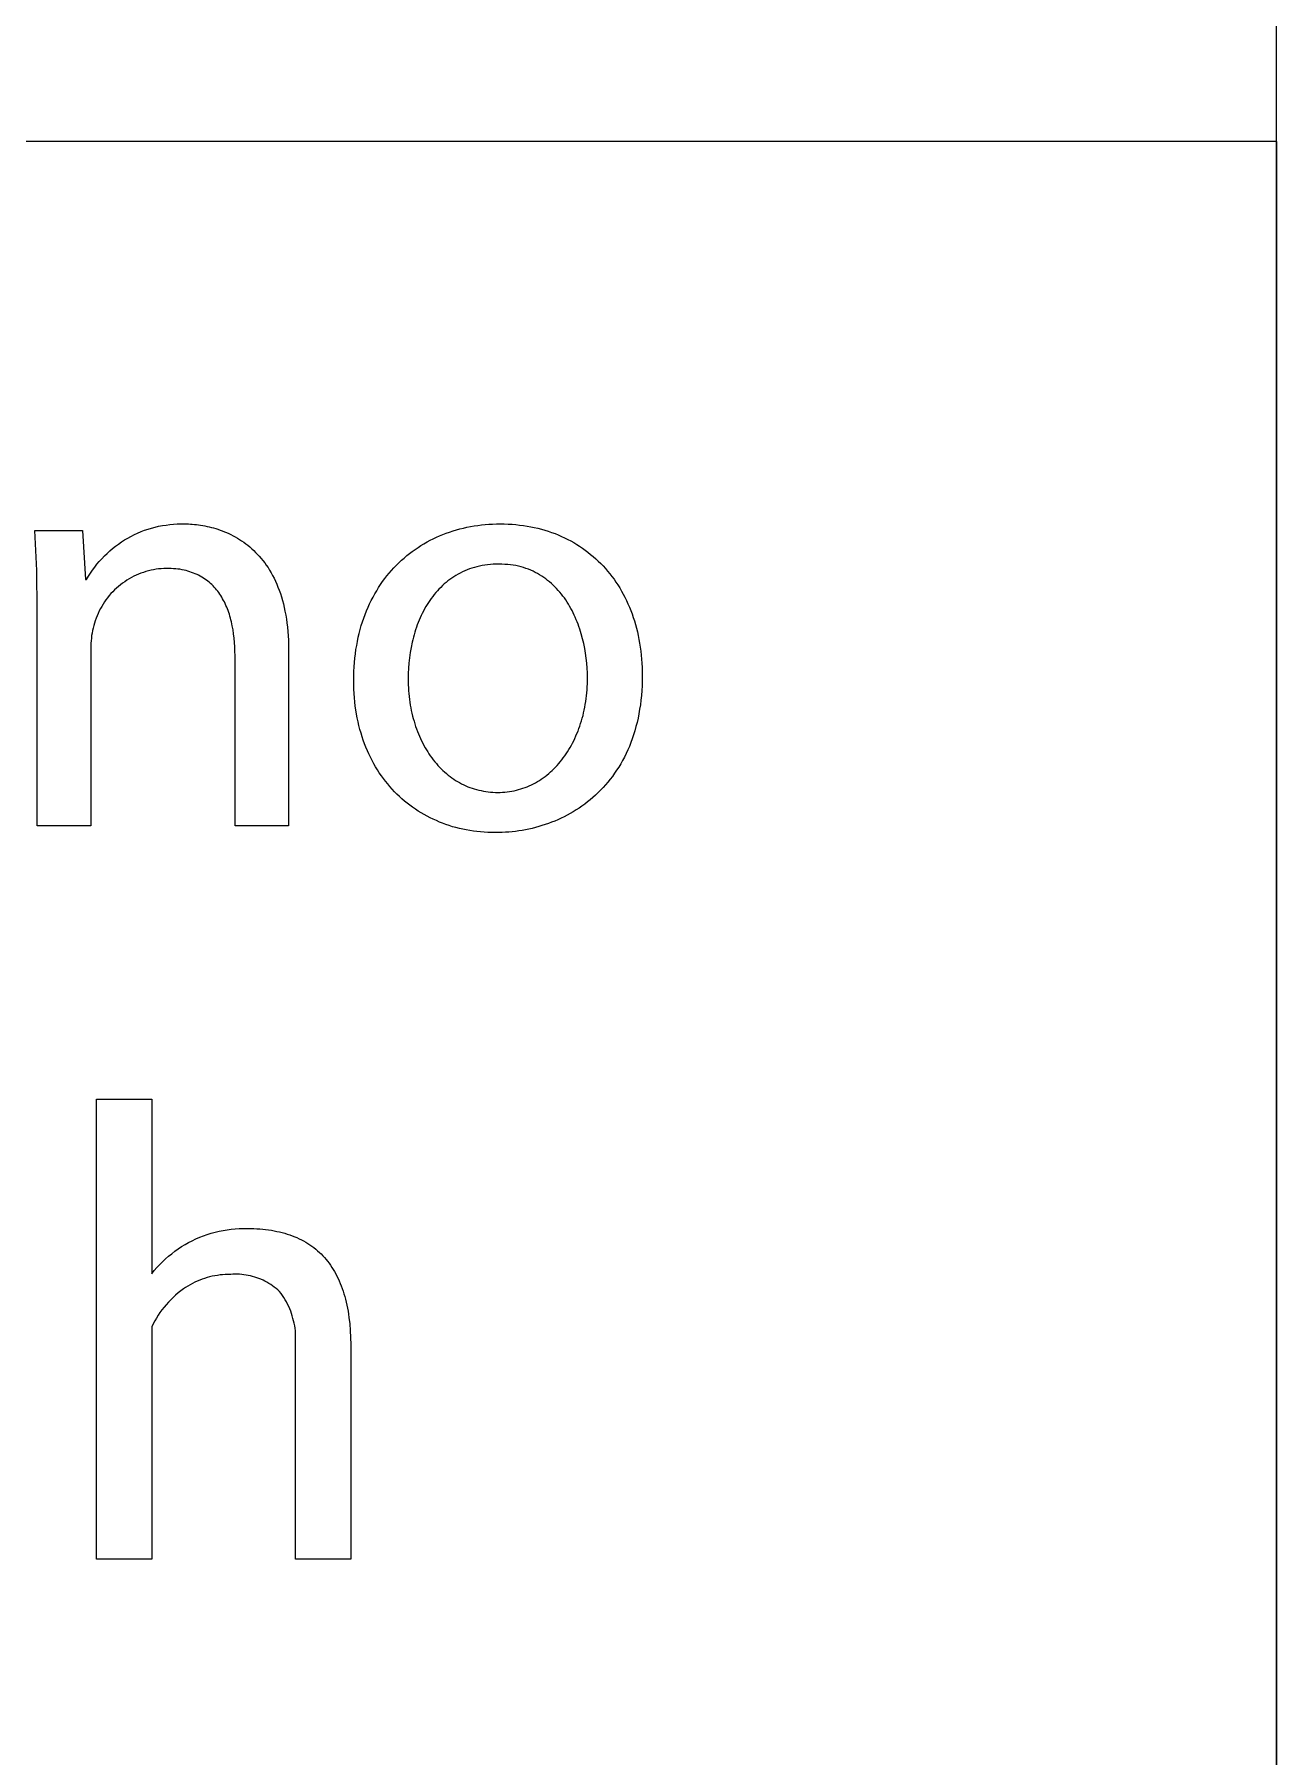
# Model space of a CAD drawing. Header units: millimetres. Extents: x 1422 to 6060, y -58 to 3182.
# Drawn here: x 5960.8 to 6055.3, y 337.6 to 468.6 of the extents above; entities that cross this region are included whole.
import ezdxf

# ---------------------------------------------------------------- set-up
doc = ezdxf.new("R2010")
doc.units = ezdxf.units.MM
doc.header["$MEASUREMENT"] = 0
doc.layers.add('Domyślny', color=7, linetype='Continuous', true_color=0x000000)

msp = doc.modelspace()

# ---------------------------------------------------------------- linework, layer by layer
at = {"layer": 'Domyślny', "color": 18, "lineweight": 15, "true_color": 0x000000}
for p, q in [((6055.35, -57.93), (6055.35, 3182.07)), ((6055.35, 460.5), (4307.18, 460.5)), ((6055.35, 460.5), (6055.35, -57.92)), ((5969.74, 431.08), (5970.01, 431.15)), ((5970.01, 431.15), (5970.28, 431.22)), ((5970.28, 431.22), (5970.56, 431.27)), ((5970.56, 431.27), (5970.84, 431.31)), ((5970.84, 431.31), (5971.12, 431.35)), ((5971.12, 431.35), (5971.4, 431.38)), ((5971.4, 431.38), (5971.68, 431.39)), ((5971.68, 431.39), (5971.96, 431.4)), ((5971.96, 431.4), (5972.24, 431.39)), ((5972.24, 431.39), (5972.39, 431.39)), ((5972.39, 431.39), (5972.54, 431.39)), ((5972.54, 431.39), (5972.69, 431.38)), ((5972.69, 431.38), (5972.84, 431.37)), ((5972.84, 431.37), (5973, 431.36)), ((5973, 431.36), (5973.15, 431.34)), ((5973.15, 431.34), (5973.31, 431.32)), ((5973.31, 431.32), (5973.47, 431.3)), ((5973.47, 431.3), (5973.63, 431.27)), ((5973.63, 431.27), (5973.8, 431.24)), ((5973.8, 431.24), (5973.96, 431.21)), ((5973.96, 431.21), (5974.12, 431.17)), ((5974.12, 431.17), (5974.29, 431.13)), ((5974.29, 431.13), (5974.45, 431.09)), ((5974.45, 431.09), (5974.62, 431.04)), ((5993.47, 431.08), (5993.74, 431.14)), ((5993.74, 431.14), (5994.01, 431.19)), ((5994.01, 431.19), (5994.29, 431.24)), ((5994.29, 431.24), (5994.56, 431.28)), ((5994.56, 431.28), (5994.84, 431.32)), ((5994.84, 431.32), (5995.12, 431.34)), ((5995.12, 431.34), (5995.41, 431.37)), ((5995.41, 431.37), (5995.69, 431.38)), ((5995.69, 431.38), (5995.98, 431.39)), ((5995.98, 431.39), (5996.27, 431.4)), ((5996.27, 431.4), (5996.57, 431.39)), ((5996.57, 431.39), (5996.87, 431.38)), ((5996.87, 431.38), (5997.17, 431.37)), ((5997.17, 431.37), (5997.46, 431.34)), ((5997.46, 431.34), (5997.75, 431.31)), ((5997.75, 431.31), (5998.03, 431.27)), ((5998.03, 431.27), (5998.31, 431.23)), ((5998.31, 431.23), (5998.59, 431.18)), ((5998.59, 431.18), (5998.86, 431.13)), ((5998.86, 431.13), (5999.14, 431.06)), ((5961, 427.86), (5960.86, 430.9)), ((5960.86, 430.9), (5964.49, 430.9)), ((5964.49, 430.9), (5964.7, 427.16)), ((5966.99, 429.7), (5967.22, 429.86)), ((5967.22, 429.86), (5967.45, 430.02)), ((5967.45, 430.02), (5967.68, 430.18)), ((5967.68, 430.18), (5967.93, 430.32)), ((5967.93, 430.32), (5968.17, 430.45)), ((5968.17, 430.45), (5968.43, 430.58)), ((5968.43, 430.58), (5968.68, 430.7)), ((5968.68, 430.7), (5968.94, 430.81)), ((5968.94, 430.81), (5969.2, 430.91)), ((5969.2, 430.91), (5969.47, 431)), ((5969.47, 431), (5969.74, 431.08)), ((5974.62, 431.04), (5974.79, 430.99)), ((5974.79, 430.99), (5974.95, 430.93)), ((5974.95, 430.93), (5975.12, 430.87)), ((5975.12, 430.87), (5975.29, 430.8)), ((5975.29, 430.8), (5975.45, 430.73)), ((5975.45, 430.73), (5975.62, 430.66)), ((5975.62, 430.66), (5975.78, 430.58)), ((5975.78, 430.58), (5975.95, 430.49)), ((5975.95, 430.49), (5976.11, 430.41)), ((5976.11, 430.41), (5976.27, 430.31)), ((5976.27, 430.31), (5976.43, 430.21)), ((5976.43, 430.21), (5976.59, 430.11)), ((5976.59, 430.11), (5976.75, 430)), ((5976.75, 430), (5976.91, 429.89)), ((5976.91, 429.89), (5977.06, 429.77)), ((5990.24, 429.75), (5990.47, 429.89)), ((5990.47, 429.89), (5990.7, 430.02)), ((5990.7, 430.02), (5990.94, 430.15)), ((5990.94, 430.15), (5991.17, 430.27)), ((5991.17, 430.27), (5991.42, 430.38)), ((5991.42, 430.38), (5991.66, 430.49)), ((5991.66, 430.49), (5991.91, 430.59)), ((5991.91, 430.59), (5992.16, 430.69)), ((5992.16, 430.69), (5992.42, 430.78)), ((5992.42, 430.78), (5992.68, 430.86)), ((5992.68, 430.86), (5992.94, 430.94)), ((5992.94, 430.94), (5993.2, 431.01)), ((5993.2, 431.01), (5993.47, 431.08)), ((5999.14, 431.06), (5999.4, 430.99)), ((5999.4, 430.99), (5999.67, 430.92)), ((5999.67, 430.92), (5999.93, 430.84)), ((5999.93, 430.84), (6000.18, 430.75)), ((6000.18, 430.75), (6000.44, 430.66)), ((6000.44, 430.66), (6000.68, 430.56)), ((6000.68, 430.56), (6000.93, 430.45)), ((6000.93, 430.45), (6001.17, 430.34)), ((6001.17, 430.34), (6001.41, 430.22)), ((6001.41, 430.22), (6001.64, 430.1)), ((6001.64, 430.1), (6001.87, 429.97)), ((6001.87, 429.97), (6002.09, 429.84)), ((6002.09, 429.84), (6002.31, 429.7)), ((5965.58, 428.33), (5965.76, 428.54)), ((5965.76, 428.54), (5965.95, 428.75)), ((5965.95, 428.75), (5966.15, 428.96)), ((5966.15, 428.96), (5966.35, 429.15)), ((5966.35, 429.15), (5966.56, 429.34)), ((5966.56, 429.34), (5966.77, 429.52)), ((5966.77, 429.52), (5966.99, 429.7)), ((5977.06, 429.77), (5977.21, 429.64)), ((5977.21, 429.64), (5977.36, 429.51)), ((5977.36, 429.51), (5977.51, 429.37)), ((5977.51, 429.37), (5977.66, 429.23)), ((5977.66, 429.23), (5977.8, 429.08)), ((5977.8, 429.08), (5977.94, 428.93)), ((5977.94, 428.93), (5978.08, 428.77)), ((5978.08, 428.77), (5978.21, 428.6)), ((5978.21, 428.6), (5978.35, 428.43)), ((5988.56, 428.44), (5988.76, 428.63)), ((5988.76, 428.63), (5988.95, 428.8)), ((5988.95, 428.8), (5989.16, 428.98)), ((5989.16, 428.98), (5989.37, 429.14)), ((5989.37, 429.14), (5989.58, 429.3)), ((5989.58, 429.3), (5989.8, 429.46)), ((5989.8, 429.46), (5990.02, 429.61)), ((5990.02, 429.61), (5990.24, 429.75)), ((6002.31, 429.7), (6002.53, 429.55)), ((6002.53, 429.55), (6002.74, 429.4)), ((6002.74, 429.4), (6002.95, 429.25)), ((6002.95, 429.25), (6003.15, 429.08)), ((6003.15, 429.08), (6003.35, 428.92)), ((6003.35, 428.92), (6003.54, 428.75)), ((6003.54, 428.75), (6003.73, 428.57)), ((6003.73, 428.57), (6003.92, 428.39)), ((5961.04, 424.82), (5961, 427.86)), ((5964.7, 427.16), (5964.8, 427.16)), ((5964.8, 427.16), (5964.94, 427.41)), ((5964.94, 427.41), (5965.09, 427.64)), ((5965.09, 427.64), (5965.24, 427.88)), ((5965.24, 427.88), (5965.41, 428.11)), ((5965.41, 428.11), (5965.58, 428.33)), ((5968.03, 427.22), (5967.86, 427.11)), ((5968.21, 427.31), (5968.03, 427.22)), ((5968.38, 427.41), (5968.21, 427.31)), ((5968.56, 427.49), (5968.38, 427.41)), ((5968.75, 427.57), (5968.56, 427.49)), ((5968.93, 427.64), (5968.75, 427.57)), ((5969.12, 427.71), (5968.93, 427.64)), ((5969.31, 427.77), (5969.12, 427.71)), ((5969.5, 427.82), (5969.31, 427.77)), ((5969.7, 427.87), (5969.5, 427.82)), ((5969.89, 427.91), (5969.7, 427.87)), ((5970.09, 427.95), (5969.89, 427.91)), ((5970.28, 427.97), (5970.09, 427.95)), ((5970.48, 427.99), (5970.28, 427.97)), ((5970.68, 428.01), (5970.48, 427.99)), ((5970.88, 428.01), (5970.68, 428.01)), ((5971.06, 428.01), (5970.88, 428.01)), ((5971.24, 428), (5971.06, 428.01)), ((5971.41, 427.99), (5971.24, 428)), ((5971.58, 427.98), (5971.41, 427.99)), ((5971.74, 427.96), (5971.58, 427.98)), ((5971.9, 427.94), (5971.74, 427.96)), ((5972.06, 427.91), (5971.9, 427.94)), ((5972.21, 427.88), (5972.06, 427.91)), ((5972.36, 427.84), (5972.21, 427.88)), ((5972.51, 427.8), (5972.36, 427.84)), ((5972.65, 427.76), (5972.51, 427.8)), ((5972.79, 427.71), (5972.65, 427.76)), ((5972.93, 427.66), (5972.79, 427.71)), ((5973.07, 427.61), (5972.93, 427.66)), ((5973.2, 427.55), (5973.07, 427.61)), ((5973.32, 427.49), (5973.2, 427.55)), ((5973.45, 427.42), (5973.32, 427.49)), ((5973.57, 427.35), (5973.45, 427.42)), ((5973.68, 427.28), (5973.57, 427.35)), ((5973.8, 427.2), (5973.68, 427.28)), ((5973.91, 427.12), (5973.8, 427.2)), ((5978.35, 428.43), (5978.47, 428.25)), ((5978.47, 428.25), (5978.6, 428.07)), ((5978.6, 428.07), (5978.72, 427.88)), ((5978.72, 427.88), (5978.84, 427.68)), ((5978.84, 427.68), (5978.95, 427.47)), ((5978.95, 427.47), (5979.06, 427.26)), ((5979.06, 427.26), (5979.16, 427.04)), ((5987.32, 427.01), (5987.48, 427.23)), ((5987.48, 427.23), (5987.65, 427.45)), ((5987.65, 427.45), (5987.82, 427.66)), ((5987.82, 427.66), (5988, 427.86)), ((5988, 427.86), (5988.18, 428.06)), ((5988.18, 428.06), (5988.37, 428.26)), ((5988.37, 428.26), (5988.56, 428.44)), ((5992.44, 427.17), (5992.29, 427.06)), ((5992.59, 427.28), (5992.44, 427.17)), ((5992.75, 427.38), (5992.59, 427.28)), ((5992.9, 427.48), (5992.75, 427.38)), ((5993.07, 427.57), (5992.9, 427.48)), ((5993.23, 427.66), (5993.07, 427.57)), ((5993.4, 427.75), (5993.23, 427.66)), ((5993.57, 427.83), (5993.4, 427.75)), ((5993.75, 427.9), (5993.57, 427.83)), ((5993.93, 427.97), (5993.75, 427.9)), ((5994.12, 428.03), (5993.93, 427.97)), ((5994.31, 428.09), (5994.12, 428.03)), ((5994.5, 428.14), (5994.31, 428.09)), ((5994.7, 428.18), (5994.5, 428.14)), ((5994.9, 428.22), (5994.7, 428.18)), ((5995.1, 428.26), (5994.9, 428.22)), ((5995.31, 428.29), (5995.1, 428.26)), ((5995.52, 428.31), (5995.31, 428.29)), ((5995.74, 428.33), (5995.52, 428.31)), ((5995.96, 428.34), (5995.74, 428.33)), ((5996.18, 428.34), (5995.96, 428.34)), ((5996.4, 428.34), (5996.18, 428.34)), ((5996.62, 428.32), (5996.4, 428.34)), ((5996.84, 428.31), (5996.62, 428.32)), ((5997.05, 428.28), (5996.84, 428.31)), ((5997.26, 428.25), (5997.05, 428.28)), ((5997.46, 428.22), (5997.26, 428.25)), ((5997.66, 428.17), (5997.46, 428.22)), ((5997.86, 428.12), (5997.66, 428.17)), ((5998.05, 428.07), (5997.86, 428.12)), ((5998.23, 428.01), (5998.05, 428.07)), ((5998.42, 427.94), (5998.23, 428.01)), ((5998.6, 427.87), (5998.42, 427.94)), ((5998.77, 427.79), (5998.6, 427.87)), ((5998.94, 427.71), (5998.77, 427.79)), ((5999.11, 427.62), (5998.94, 427.71)), ((5999.27, 427.53), (5999.11, 427.62)), ((5999.43, 427.43), (5999.27, 427.53)), ((5999.58, 427.32), (5999.43, 427.43)), ((5999.74, 427.22), (5999.58, 427.32)), ((5999.88, 427.1), (5999.74, 427.22)), ((6003.92, 428.39), (6004.1, 428.2)), ((6004.1, 428.2), (6004.27, 428)), ((6004.27, 428), (6004.44, 427.81)), ((6004.44, 427.81), (6004.61, 427.6)), ((6004.61, 427.6), (6004.77, 427.4)), ((6004.77, 427.4), (6004.93, 427.18)), ((6004.93, 427.18), (6005.08, 426.97)), ((5966.52, 425.94), (5966.39, 425.78)), ((5966.65, 426.09), (5966.52, 425.94)), ((5966.79, 426.23), (5966.65, 426.09)), ((5966.93, 426.37), (5966.79, 426.23)), ((5967.07, 426.51), (5966.93, 426.37)), ((5967.22, 426.64), (5967.07, 426.51)), ((5967.38, 426.77), (5967.22, 426.64)), ((5967.54, 426.89), (5967.38, 426.77)), ((5967.7, 427), (5967.54, 426.89)), ((5967.86, 427.11), (5967.7, 427)), ((5974.02, 427.04), (5973.91, 427.12)), ((5974.12, 426.96), (5974.02, 427.04)), ((5974.22, 426.87), (5974.12, 426.96)), ((5974.32, 426.78), (5974.22, 426.87)), ((5974.42, 426.68), (5974.32, 426.78)), ((5974.51, 426.58), (5974.42, 426.68)), ((5974.6, 426.48), (5974.51, 426.58)), ((5974.69, 426.38), (5974.6, 426.48)), ((5974.77, 426.27), (5974.69, 426.38)), ((5974.85, 426.17), (5974.77, 426.27)), ((5974.93, 426.05), (5974.85, 426.17)), ((5975.01, 425.94), (5974.93, 426.05)), ((5975.08, 425.82), (5975.01, 425.94)), ((5979.16, 427.04), (5979.26, 426.82)), ((5979.26, 426.82), (5979.36, 426.59)), ((5979.36, 426.59), (5979.45, 426.35)), ((5979.45, 426.35), (5979.54, 426.1)), ((5979.54, 426.1), (5979.62, 425.85)), ((5979.62, 425.85), (5979.7, 425.58)), ((5986.59, 425.82), (5986.72, 426.07)), ((5986.72, 426.07), (5986.87, 426.31)), ((5986.87, 426.31), (5987.01, 426.55)), ((5987.01, 426.55), (5987.17, 426.78)), ((5987.17, 426.78), (5987.32, 427.01)), ((5991.13, 425.88), (5991.02, 425.73)), ((5991.25, 426.02), (5991.13, 425.88)), ((5991.36, 426.17), (5991.25, 426.02)), ((5991.49, 426.31), (5991.36, 426.17)), ((5991.61, 426.44), (5991.49, 426.31)), ((5991.74, 426.57), (5991.61, 426.44)), ((5991.87, 426.7), (5991.74, 426.57)), ((5992.01, 426.83), (5991.87, 426.7)), ((5992.15, 426.95), (5992.01, 426.83)), ((5992.29, 427.06), (5992.15, 426.95)), ((6000.03, 426.99), (5999.88, 427.1)), ((6000.17, 426.87), (6000.03, 426.99)), ((6000.3, 426.74), (6000.17, 426.87)), ((6000.43, 426.61), (6000.3, 426.74)), ((6000.56, 426.48), (6000.43, 426.61)), ((6000.69, 426.34), (6000.56, 426.48)), ((6000.81, 426.2), (6000.69, 426.34)), ((6000.93, 426.06), (6000.81, 426.2)), ((6001.04, 425.91), (6000.93, 426.06)), ((6001.15, 425.76), (6001.04, 425.91)), ((6005.08, 426.97), (6005.22, 426.75)), ((6005.22, 426.75), (6005.36, 426.52)), ((6005.36, 426.52), (6005.5, 426.29)), ((6005.5, 426.29), (6005.63, 426.05)), ((6005.63, 426.05), (6005.76, 425.81)), ((5961.04, 408.42), (5961.04, 424.82)), ((5965.68, 424.59), (5965.6, 424.41)), ((5965.76, 424.77), (5965.68, 424.59)), ((5965.85, 424.95), (5965.76, 424.77)), ((5965.95, 425.12), (5965.85, 424.95)), ((5966.05, 425.29), (5965.95, 425.12)), ((5966.16, 425.46), (5966.05, 425.29)), ((5966.27, 425.62), (5966.16, 425.46)), ((5966.39, 425.78), (5966.27, 425.62)), ((5975.15, 425.7), (5975.08, 425.82)), ((5975.22, 425.58), (5975.15, 425.7)), ((5975.28, 425.46), (5975.22, 425.58)), ((5975.34, 425.33), (5975.28, 425.46)), ((5975.4, 425.2), (5975.34, 425.33)), ((5975.46, 425.07), (5975.4, 425.2)), ((5975.51, 424.93), (5975.46, 425.07)), ((5975.56, 424.8), (5975.51, 424.93)), ((5975.61, 424.66), (5975.56, 424.8)), ((5975.66, 424.52), (5975.61, 424.66)), ((5979.7, 425.58), (5979.77, 425.32)), ((5979.77, 425.32), (5979.83, 425.04)), ((5979.83, 425.04), (5979.89, 424.76)), ((5979.89, 424.76), (5979.95, 424.46)), ((5985.99, 424.51), (5986.1, 424.78)), ((5986.1, 424.78), (5986.21, 425.05)), ((5986.21, 425.05), (5986.33, 425.31)), ((5986.33, 425.31), (5986.46, 425.57)), ((5986.46, 425.57), (5986.59, 425.82)), ((5990.34, 424.59), (5990.26, 424.42)), ((5990.43, 424.76), (5990.34, 424.59)), ((5990.52, 424.93), (5990.43, 424.76)), ((5990.61, 425.1), (5990.52, 424.93)), ((5990.71, 425.26), (5990.61, 425.1)), ((5990.81, 425.42), (5990.71, 425.26)), ((5990.91, 425.57), (5990.81, 425.42)), ((5991.02, 425.73), (5990.91, 425.57)), ((6001.26, 425.61), (6001.15, 425.76)), ((6001.36, 425.45), (6001.26, 425.61)), ((6001.46, 425.29), (6001.36, 425.45)), ((6001.55, 425.13), (6001.46, 425.29)), ((6001.65, 424.97), (6001.55, 425.13)), ((6001.74, 424.8), (6001.65, 424.97)), ((6001.82, 424.63), (6001.74, 424.8)), ((6001.9, 424.46), (6001.82, 424.63)), ((6005.76, 425.81), (6005.88, 425.57)), ((6005.88, 425.57), (6005.99, 425.32)), ((6005.99, 425.32), (6006.1, 425.07)), ((6006.1, 425.07), (6006.2, 424.81)), ((6006.2, 424.81), (6006.3, 424.55)), ((6006.3, 424.55), (6006.39, 424.28)), ((5965.25, 423.28), (5965.21, 423.09)), ((5965.29, 423.47), (5965.25, 423.28)), ((5965.34, 423.66), (5965.29, 423.47)), ((5965.4, 423.84), (5965.34, 423.66)), ((5965.46, 424.03), (5965.4, 423.84)), ((5965.52, 424.22), (5965.46, 424.03)), ((5965.6, 424.41), (5965.52, 424.22)), ((5975.7, 424.38), (5975.66, 424.52)), ((5975.74, 424.23), (5975.7, 424.38)), ((5975.78, 424.09), (5975.74, 424.23)), ((5975.81, 423.94), (5975.78, 424.09)), ((5975.88, 423.64), (5975.81, 423.94)), ((5975.94, 423.33), (5975.88, 423.64)), ((5975.98, 423.02), (5975.94, 423.33)), ((5979.95, 424.46), (5980, 424.16)), ((5980, 424.16), (5980.04, 423.86)), ((5980.04, 423.86), (5980.08, 423.54)), ((5980.08, 423.54), (5980.11, 423.22)), ((5985.54, 423.07), (5985.62, 423.37)), ((5985.62, 423.37), (5985.7, 423.66)), ((5985.7, 423.66), (5985.79, 423.95)), ((5985.79, 423.95), (5985.89, 424.23)), ((5985.89, 424.23), (5985.99, 424.51)), ((5989.83, 423.34), (5989.77, 423.15)), ((5989.9, 423.53), (5989.83, 423.34)), ((5989.96, 423.71), (5989.9, 423.53)), ((5990.03, 423.89), (5989.96, 423.71)), ((5990.1, 424.07), (5990.03, 423.89)), ((5990.18, 424.25), (5990.1, 424.07)), ((5990.26, 424.42), (5990.18, 424.25)), ((6001.98, 424.29), (6001.9, 424.46)), ((6002.06, 424.11), (6001.98, 424.29)), ((6002.13, 423.94), (6002.06, 424.11)), ((6002.2, 423.76), (6002.13, 423.94)), ((6002.26, 423.58), (6002.2, 423.76)), ((6002.32, 423.4), (6002.26, 423.58)), ((6002.38, 423.22), (6002.32, 423.4)), ((6006.39, 424.28), (6006.48, 424.01)), ((6006.48, 424.01), (6006.56, 423.74)), ((6006.56, 423.74), (6006.64, 423.46)), ((6006.64, 423.46), (6006.71, 423.18)), ((5965.13, 422.32), (5965.12, 422.12)), ((5965.12, 422.12), (5965.12, 421.93)), ((5965.12, 421.93), (5965.12, 408.42)), ((5965.14, 422.51), (5965.13, 422.32)), ((5965.16, 422.7), (5965.14, 422.51)), ((5965.18, 422.9), (5965.16, 422.7)), ((5965.21, 423.09), (5965.18, 422.9)), ((5976.02, 422.7), (5975.98, 423.02)), ((5976.05, 422.37), (5976.02, 422.7)), ((5976.07, 422.04), (5976.05, 422.37)), ((5976.08, 421.71), (5976.07, 422.04)), ((5980.11, 423.22), (5980.13, 422.88)), ((5980.13, 422.88), (5980.15, 422.54)), ((5980.15, 422.54), (5980.16, 422.19)), ((5980.16, 422.19), (5980.16, 421.84)), ((5985.29, 421.83), (5985.35, 422.15)), ((5985.35, 422.15), (5985.41, 422.46)), ((5985.41, 422.46), (5985.47, 422.77)), ((5985.47, 422.77), (5985.54, 423.07)), ((5989.49, 422), (5989.42, 421.61)), ((5989.57, 422.39), (5989.49, 422)), ((5989.62, 422.58), (5989.57, 422.39)), ((5989.66, 422.77), (5989.62, 422.58)), ((5989.72, 422.96), (5989.66, 422.77)), ((5989.77, 423.15), (5989.72, 422.96)), ((6002.44, 423.03), (6002.38, 423.22)), ((6002.54, 422.66), (6002.44, 423.03)), ((6002.63, 422.29), (6002.54, 422.66)), ((6002.71, 421.92), (6002.63, 422.29)), ((6002.77, 421.55), (6002.71, 421.92)), ((6006.71, 423.18), (6006.77, 422.9)), ((6006.77, 422.9), (6006.83, 422.61)), ((6006.83, 422.61), (6006.88, 422.31)), ((6006.88, 422.31), (6006.93, 422.02)), ((6006.93, 422.02), (6006.97, 421.72)), ((5976.09, 421.37), (5976.08, 421.71)), ((5976.09, 408.42), (5976.09, 421.37)), ((5980.16, 421.84), (5980.16, 408.42)), ((5985.15, 420.51), (5985.18, 420.85)), ((5985.18, 420.85), (5985.21, 421.18)), ((5985.21, 421.18), (5985.25, 421.51)), ((5985.25, 421.51), (5985.29, 421.83)), ((5989.32, 420.81), (5989.29, 420.41)), ((5989.36, 421.21), (5989.32, 420.81)), ((5989.42, 421.61), (5989.36, 421.21)), ((6002.82, 421.17), (6002.77, 421.55)), ((6002.86, 420.8), (6002.82, 421.17)), ((6002.89, 420.43), (6002.86, 420.8)), ((6006.97, 421.72), (6007, 421.41)), ((6007, 421.41), (6007.03, 421.11)), ((6007.03, 421.11), (6007.05, 420.8)), ((6007.05, 420.8), (6007.07, 420.48)), ((5985.12, 419.47), (5985.13, 419.82)), ((5985.13, 419.14), (5985.12, 419.47)), ((5985.13, 419.82), (5985.14, 420.17)), ((5985.14, 420.17), (5985.15, 420.51)), ((5989.27, 420.01), (5989.26, 419.61)), ((5989.26, 419.61), (5989.26, 419.38)), ((5989.26, 419.38), (5989.27, 419.16)), ((5989.29, 420.41), (5989.27, 420.01)), ((6002.91, 420.07), (6002.89, 420.43)), ((6002.9, 419.24), (6002.91, 419.47)), ((6002.91, 419.71), (6002.91, 420.07)), ((6002.91, 419.47), (6002.91, 419.71)), ((6007.07, 420.48), (6007.08, 420.17)), ((6007.08, 419.46), (6007.07, 419.08)), ((6007.08, 420.17), (6007.08, 419.84)), ((6007.08, 419.84), (6007.08, 419.46)), ((5985.14, 418.81), (5985.13, 419.14)), ((5985.15, 418.49), (5985.14, 418.81)), ((5985.18, 418.17), (5985.15, 418.49)), ((5985.21, 417.86), (5985.18, 418.17)), ((5989.27, 419.16), (5989.28, 418.93)), ((5989.28, 418.93), (5989.29, 418.7)), ((5989.29, 418.7), (5989.31, 418.48)), ((5989.31, 418.48), (5989.33, 418.26)), ((5989.33, 418.26), (5989.36, 418.04)), ((5989.36, 418.04), (5989.39, 417.83)), ((6002.78, 417.88), (6002.81, 418.1)), ((6002.81, 418.1), (6002.84, 418.32)), ((6002.84, 418.32), (6002.86, 418.55)), ((6002.86, 418.55), (6002.88, 418.78)), ((6002.88, 418.78), (6002.89, 419.01)), ((6002.89, 419.01), (6002.9, 419.24)), ((6006.98, 417.98), (6006.94, 417.63)), ((6007.02, 418.34), (6006.98, 417.98)), ((6007.04, 418.71), (6007.02, 418.34)), ((6007.07, 419.08), (6007.04, 418.71)), ((5985.24, 417.54), (5985.21, 417.86)), ((5985.29, 417.24), (5985.24, 417.54)), ((5985.34, 416.93), (5985.29, 417.24)), ((5985.39, 416.63), (5985.34, 416.93)), ((5989.39, 417.83), (5989.42, 417.61)), ((5989.42, 417.61), (5989.46, 417.4)), ((5989.46, 417.4), (5989.5, 417.19)), ((5989.5, 417.19), (5989.55, 416.99)), ((5989.55, 416.99), (5989.6, 416.78)), ((5989.6, 416.78), (5989.65, 416.58)), ((6002.51, 416.61), (6002.57, 416.82)), ((6002.57, 416.82), (6002.62, 417.02)), ((6002.62, 417.02), (6002.66, 417.23)), ((6002.66, 417.23), (6002.71, 417.45)), ((6002.71, 417.45), (6002.74, 417.66)), ((6002.74, 417.66), (6002.78, 417.88)), ((6006.82, 416.95), (6006.76, 416.61)), ((6006.88, 417.29), (6006.82, 416.95)), ((6006.94, 417.63), (6006.88, 417.29)), ((5985.45, 416.34), (5985.39, 416.63)), ((5985.52, 416.05), (5985.45, 416.34)), ((5985.6, 415.76), (5985.52, 416.05)), ((5985.68, 415.48), (5985.6, 415.76)), ((5985.76, 415.2), (5985.68, 415.48)), ((5989.65, 416.58), (5989.71, 416.38)), ((5989.71, 416.38), (5989.77, 416.18)), ((5989.77, 416.18), (5989.83, 415.99)), ((5989.83, 415.99), (5989.89, 415.8)), ((5989.89, 415.8), (5989.97, 415.61)), ((5989.97, 415.61), (5990.04, 415.42)), ((5990.04, 415.42), (5990.12, 415.24)), ((6002.03, 415.26), (6002.11, 415.44)), ((6002.11, 415.44), (6002.19, 415.63)), ((6002.19, 415.63), (6002.26, 415.82)), ((6002.26, 415.82), (6002.33, 416.01)), ((6002.33, 416.01), (6002.39, 416.21)), ((6002.39, 416.21), (6002.45, 416.41)), ((6002.45, 416.41), (6002.51, 416.61)), ((6006.51, 415.66), (6006.42, 415.35)), ((6006.6, 415.97), (6006.51, 415.66)), ((6006.68, 416.29), (6006.6, 415.97)), ((6006.76, 416.61), (6006.68, 416.29)), ((5985.85, 414.93), (5985.76, 415.2)), ((5985.95, 414.66), (5985.85, 414.93)), ((5986.05, 414.4), (5985.95, 414.66)), ((5986.16, 414.14), (5986.05, 414.4)), ((5986.28, 413.89), (5986.16, 414.14)), ((5990.12, 415.24), (5990.2, 415.06)), ((5990.2, 415.06), (5990.28, 414.89)), ((5990.28, 414.89), (5990.37, 414.71)), ((5990.37, 414.71), (5990.46, 414.54)), ((5990.46, 414.54), (5990.55, 414.37)), ((5990.55, 414.37), (5990.65, 414.21)), ((5990.65, 414.21), (5990.75, 414.05)), ((5990.75, 414.05), (5990.85, 413.89)), ((6001.29, 413.9), (6001.39, 414.05)), ((6001.39, 414.05), (6001.49, 414.22)), ((6001.49, 414.22), (6001.59, 414.38)), ((6001.59, 414.38), (6001.69, 414.55)), ((6001.69, 414.55), (6001.78, 414.72)), ((6001.78, 414.72), (6001.87, 414.9)), ((6001.87, 414.9), (6001.95, 415.07)), ((6001.95, 415.07), (6002.03, 415.26)), ((6005.98, 414.2), (6005.85, 413.92)), ((6006.1, 414.47), (6005.98, 414.2)), ((6006.21, 414.76), (6006.1, 414.47)), ((6006.32, 415.05), (6006.21, 414.76)), ((6006.42, 415.35), (6006.32, 415.05)), ((5986.4, 413.64), (5986.28, 413.89)), ((5986.52, 413.39), (5986.4, 413.64)), ((5986.65, 413.15), (5986.52, 413.39)), ((5986.79, 412.92), (5986.65, 413.15)), ((5986.93, 412.69), (5986.79, 412.92)), ((5990.85, 413.89), (5990.95, 413.74)), ((5990.95, 413.74), (5991.06, 413.59)), ((5991.06, 413.59), (5991.17, 413.44)), ((5991.17, 413.44), (5991.29, 413.3)), ((5991.29, 413.3), (5991.41, 413.16)), ((5991.41, 413.16), (5991.53, 413.02)), ((5991.53, 413.02), (5991.65, 412.89)), ((5991.65, 412.89), (5991.78, 412.76)), ((5991.78, 412.76), (5991.9, 412.64)), ((6000.22, 412.64), (6000.35, 412.76)), ((6000.35, 412.76), (6000.48, 412.89)), ((6000.48, 412.89), (6000.6, 413.02)), ((6000.6, 413.02), (6000.72, 413.16)), ((6000.72, 413.16), (6000.84, 413.3)), ((6000.84, 413.3), (6000.96, 413.44)), ((6000.96, 413.44), (6001.07, 413.59)), ((6001.07, 413.59), (6001.18, 413.74)), ((6001.18, 413.74), (6001.29, 413.9)), ((6005.29, 412.89), (6005.13, 412.65)), ((6005.44, 413.14), (6005.29, 412.89)), ((6005.58, 413.39), (6005.44, 413.14)), ((6005.72, 413.66), (6005.58, 413.39)), ((6005.85, 413.92), (6005.72, 413.66)), ((5987.07, 412.46), (5986.93, 412.69)), ((5987.23, 412.24), (5987.07, 412.46)), ((5987.38, 412.02), (5987.23, 412.24)), ((5987.54, 411.81), (5987.38, 412.02)), ((5987.71, 411.61), (5987.54, 411.81)), ((5987.88, 411.41), (5987.71, 411.61)), ((5991.9, 412.64), (5992.04, 412.52)), ((5992.04, 412.52), (5992.17, 412.4)), ((5992.17, 412.4), (5992.31, 412.29)), ((5992.31, 412.29), (5992.45, 412.18)), ((5992.45, 412.18), (5992.59, 412.08)), ((5992.59, 412.08), (5992.73, 411.98)), ((5992.73, 411.98), (5992.88, 411.88)), ((5992.88, 411.88), (5993.03, 411.79)), ((5993.03, 411.79), (5993.18, 411.71)), ((5993.18, 411.71), (5993.33, 411.62)), ((5993.33, 411.62), (5993.49, 411.55)), ((5993.49, 411.55), (5993.65, 411.47)), ((5993.65, 411.47), (5993.81, 411.4)), ((5998.32, 411.4), (5998.48, 411.47)), ((5998.48, 411.47), (5998.64, 411.54)), ((5998.64, 411.54), (5998.8, 411.62)), ((5998.8, 411.62), (5998.95, 411.7)), ((5998.95, 411.7), (5999.1, 411.79)), ((5999.1, 411.79), (5999.25, 411.88)), ((5999.25, 411.88), (5999.39, 411.98)), ((5999.39, 411.98), (5999.54, 412.08)), ((5999.54, 412.08), (5999.68, 412.18)), ((5999.68, 412.18), (5999.82, 412.29)), ((5999.82, 412.29), (5999.96, 412.4)), ((5999.96, 412.4), (6000.09, 412.52)), ((6000.09, 412.52), (6000.22, 412.64)), ((6004.29, 411.54), (6004.1, 411.34)), ((6004.46, 411.75), (6004.29, 411.54)), ((6004.64, 411.97), (6004.46, 411.75)), ((6004.81, 412.19), (6004.64, 411.97)), ((6004.97, 412.42), (6004.81, 412.19)), ((6005.13, 412.65), (6004.97, 412.42)), ((5988.05, 411.21), (5987.88, 411.41)), ((5988.23, 411.02), (5988.05, 411.21)), ((5988.41, 410.84), (5988.23, 411.02)), ((5988.6, 410.66), (5988.41, 410.84)), ((5988.79, 410.48), (5988.6, 410.66)), ((5988.99, 410.31), (5988.79, 410.48)), ((5989.19, 410.15), (5988.99, 410.31)), ((5989.4, 409.99), (5989.19, 410.15)), ((5993.81, 411.4), (5993.97, 411.34)), ((5993.97, 411.34), (5994.14, 411.28)), ((5994.14, 411.28), (5994.3, 411.23)), ((5994.3, 411.23), (5994.47, 411.18)), ((5994.47, 411.18), (5994.65, 411.13)), ((5994.65, 411.13), (5994.82, 411.1)), ((5994.82, 411.1), (5994.99, 411.06)), ((5994.99, 411.06), (5995.17, 411.03)), ((5995.17, 411.03), (5995.35, 411.01)), ((5995.35, 411.01), (5995.53, 410.99)), ((5995.53, 410.99), (5995.72, 410.98)), ((5995.72, 410.98), (5995.9, 410.97)), ((5995.9, 410.97), (5996.09, 410.97)), ((5996.09, 410.97), (5996.27, 410.97)), ((5996.27, 410.97), (5996.45, 410.98)), ((5996.45, 410.98), (5996.63, 410.99)), ((5996.63, 410.99), (5996.8, 411.01)), ((5996.8, 411.01), (5996.98, 411.03)), ((5996.98, 411.03), (5997.15, 411.06)), ((5997.15, 411.06), (5997.33, 411.09)), ((5997.33, 411.09), (5997.5, 411.13)), ((5997.5, 411.13), (5997.67, 411.18)), ((5997.67, 411.18), (5997.83, 411.23)), ((5997.83, 411.23), (5998, 411.28)), ((5998, 411.28), (5998.16, 411.34)), ((5998.16, 411.34), (5998.32, 411.4)), ((6002.91, 410.24), (6002.7, 410.08)), ((6003.12, 410.41), (6002.91, 410.24)), ((6003.32, 410.58), (6003.12, 410.41)), ((6003.52, 410.76), (6003.32, 410.58)), ((6003.72, 410.95), (6003.52, 410.76)), ((6003.91, 411.14), (6003.72, 410.95)), ((6004.1, 411.34), (6003.91, 411.14)), ((5989.6, 409.84), (5989.4, 409.99)), ((5989.82, 409.69), (5989.6, 409.84)), ((5990.03, 409.55), (5989.82, 409.69)), ((5990.25, 409.41), (5990.03, 409.55)), ((5990.48, 409.28), (5990.25, 409.41)), ((5990.71, 409.16), (5990.48, 409.28)), ((5990.94, 409.04), (5990.71, 409.16)), ((5991.17, 408.92), (5990.94, 409.04)), ((5991.41, 408.82), (5991.17, 408.92)), ((5991.65, 408.71), (5991.41, 408.82)), ((6000.66, 408.89), (6000.42, 408.79)), ((6000.9, 409), (6000.66, 408.89)), ((6001.13, 409.12), (6000.9, 409)), ((6001.36, 409.24), (6001.13, 409.12)), ((6001.59, 409.36), (6001.36, 409.24)), ((6001.82, 409.49), (6001.59, 409.36)), ((6002.05, 409.63), (6001.82, 409.49)), ((6002.27, 409.77), (6002.05, 409.63)), ((6002.49, 409.92), (6002.27, 409.77)), ((6002.7, 410.08), (6002.49, 409.92)), ((5965.12, 408.42), (5961.04, 408.42)), ((5980.16, 408.42), (5976.09, 408.42)), ((5991.89, 408.62), (5991.65, 408.71)), ((5992.14, 408.53), (5991.89, 408.62)), ((5992.39, 408.44), (5992.14, 408.53)), ((5992.65, 408.36), (5992.39, 408.44)), ((5992.9, 408.29), (5992.65, 408.36)), ((5993.16, 408.23), (5992.9, 408.29)), ((5993.43, 408.17), (5993.16, 408.23)), ((5993.69, 408.11), (5993.43, 408.17)), ((5993.96, 408.06), (5993.69, 408.11)), ((5994.23, 408.02), (5993.96, 408.06)), ((5994.5, 407.99), (5994.23, 408.02)), ((5994.78, 407.96), (5994.5, 407.99)), ((5995.06, 407.94), (5994.78, 407.96)), ((5995.34, 407.92), (5995.06, 407.94)), ((5995.62, 407.91), (5995.34, 407.92)), ((5995.9, 407.91), (5995.62, 407.91)), ((5996.16, 407.91), (5995.9, 407.91)), ((5996.41, 407.92), (5996.16, 407.91)), ((5996.67, 407.93), (5996.41, 407.92)), ((5996.92, 407.95), (5996.67, 407.93)), ((5997.18, 407.97), (5996.92, 407.95)), ((5997.43, 408), (5997.18, 407.97)), ((5997.68, 408.04), (5997.43, 408)), ((5997.94, 408.08), (5997.68, 408.04)), ((5998.19, 408.13), (5997.94, 408.08)), ((5998.44, 408.18), (5998.19, 408.13)), ((5998.7, 408.23), (5998.44, 408.18)), ((5998.95, 408.3), (5998.7, 408.23)), ((5999.2, 408.37), (5998.95, 408.3)), ((5999.44, 408.44), (5999.2, 408.37)), ((5999.69, 408.52), (5999.44, 408.44)), ((5999.94, 408.6), (5999.69, 408.52)), ((6000.18, 408.7), (5999.94, 408.6)), ((6000.42, 408.79), (6000.18, 408.7))]:
    msp.add_line(p, q, dxfattribs=at)
at = {"layer": 'Domyślny'}
for p, q in [((5965.54, 352.64), (5965.54, 387.63)), ((5965.54, 387.63), (5969.75, 387.63)), ((5969.75, 387.63), (5969.75, 374.34)), ((5973.98, 377.33), (5974.28, 377.43)), ((5974.28, 377.43), (5974.58, 377.51)), ((5974.58, 377.51), (5974.88, 377.58)), ((5974.88, 377.58), (5975.18, 377.64)), ((5975.18, 377.64), (5975.48, 377.69)), ((5975.48, 377.69), (5975.79, 377.73)), ((5975.79, 377.73), (5976.1, 377.76)), ((5976.1, 377.76), (5976.41, 377.78)), ((5976.41, 377.78), (5976.72, 377.79)), ((5976.72, 377.79), (5977.03, 377.79)), ((5977.03, 377.79), (5977.27, 377.79)), ((5977.27, 377.79), (5977.51, 377.78)), ((5977.51, 377.78), (5977.74, 377.77)), ((5977.74, 377.77), (5977.97, 377.75)), ((5977.97, 377.75), (5978.2, 377.73)), ((5978.2, 377.73), (5978.42, 377.71)), ((5978.42, 377.71), (5978.64, 377.68)), ((5978.64, 377.68), (5978.86, 377.65)), ((5978.86, 377.65), (5979.07, 377.61)), ((5979.07, 377.61), (5979.28, 377.57)), ((5979.28, 377.57), (5979.48, 377.53)), ((5979.48, 377.53), (5979.68, 377.48)), ((5979.68, 377.48), (5979.88, 377.42)), ((5979.88, 377.42), (5980.07, 377.36)), ((5980.07, 377.36), (5980.26, 377.3)), ((5971.27, 375.87), (5971.52, 376.06)), ((5971.52, 376.06), (5971.77, 376.24)), ((5971.77, 376.24), (5972.03, 376.41)), ((5972.03, 376.41), (5972.29, 376.57)), ((5972.29, 376.57), (5972.56, 376.72)), ((5972.56, 376.72), (5972.84, 376.86)), ((5972.84, 376.86), (5973.12, 377)), ((5973.12, 377), (5973.4, 377.12)), ((5973.4, 377.12), (5973.69, 377.23)), ((5973.69, 377.23), (5973.98, 377.33)), ((5980.26, 377.3), (5980.44, 377.24)), ((5980.44, 377.24), (5980.63, 377.16)), ((5980.63, 377.16), (5980.8, 377.09)), ((5980.8, 377.09), (5980.98, 377.01)), ((5980.98, 377.01), (5981.15, 376.92)), ((5981.15, 376.92), (5981.31, 376.84)), ((5981.31, 376.84), (5981.48, 376.74)), ((5981.48, 376.74), (5981.64, 376.65)), ((5981.64, 376.65), (5981.79, 376.55)), ((5981.79, 376.55), (5981.94, 376.44)), ((5981.94, 376.44), (5982.09, 376.33)), ((5982.09, 376.33), (5982.23, 376.22)), ((5982.23, 376.22), (5982.37, 376.1)), ((5982.37, 376.1), (5982.51, 375.97)), ((5969.94, 374.58), (5970.15, 374.82)), ((5970.15, 374.82), (5970.36, 375.04)), ((5970.36, 375.04), (5970.57, 375.26)), ((5970.57, 375.26), (5970.8, 375.48)), ((5970.8, 375.48), (5971.03, 375.68)), ((5971.03, 375.68), (5971.27, 375.87)), ((5982.51, 375.97), (5982.64, 375.85)), ((5982.64, 375.85), (5982.77, 375.71)), ((5982.77, 375.71), (5982.9, 375.58)), ((5982.9, 375.58), (5983.02, 375.44)), ((5983.02, 375.44), (5983.13, 375.29)), ((5983.13, 375.29), (5983.25, 375.15)), ((5983.25, 375.15), (5983.36, 374.99)), ((5983.36, 374.99), (5983.46, 374.83)), ((5983.46, 374.83), (5983.56, 374.67)), ((5969.75, 374.34), (5969.94, 374.58)), ((5972.67, 373.51), (5972.5, 373.41)), ((5972.85, 373.61), (5972.67, 373.51)), ((5973.03, 373.7), (5972.85, 373.61)), ((5973.21, 373.78), (5973.03, 373.7)), ((5973.4, 373.86), (5973.21, 373.78)), ((5973.58, 373.93), (5973.4, 373.86)), ((5973.77, 373.99), (5973.58, 373.93)), ((5973.97, 374.05), (5973.77, 373.99)), ((5974.16, 374.11), (5973.97, 374.05)), ((5974.36, 374.15), (5974.16, 374.11)), ((5974.55, 374.19), (5974.36, 374.15)), ((5974.75, 374.22), (5974.55, 374.19)), ((5974.95, 374.25), (5974.75, 374.22)), ((5975.15, 374.27), (5974.95, 374.25)), ((5975.35, 374.28), (5975.15, 374.27)), ((5975.55, 374.29), (5975.35, 374.28)), ((5975.76, 374.29), (5975.55, 374.29)), ((5975.92, 374.3), (5975.76, 374.29)), ((5976.09, 374.3), (5975.92, 374.3)), ((5976.26, 374.3), (5976.09, 374.3)), ((5976.43, 374.3), (5976.26, 374.3)), ((5976.6, 374.29), (5976.43, 374.3)), ((5976.77, 374.27), (5976.6, 374.29)), ((5976.93, 374.24), (5976.77, 374.27)), ((5977.1, 374.21), (5976.93, 374.24)), ((5977.26, 374.18), (5977.1, 374.21)), ((5977.43, 374.14), (5977.26, 374.18)), ((5977.59, 374.09), (5977.43, 374.14)), ((5977.75, 374.04), (5977.59, 374.09)), ((5977.91, 373.98), (5977.75, 374.04)), ((5978.06, 373.92), (5977.91, 373.98)), ((5978.22, 373.85), (5978.06, 373.92)), ((5978.37, 373.78), (5978.22, 373.85)), ((5978.52, 373.7), (5978.37, 373.78)), ((5978.66, 373.61), (5978.52, 373.7)), ((5978.81, 373.52), (5978.66, 373.61)), ((5978.95, 373.43), (5978.81, 373.52)), ((5983.56, 374.67), (5983.66, 374.51)), ((5983.66, 374.51), (5983.76, 374.34)), ((5983.76, 374.34), (5983.85, 374.16)), ((5983.85, 374.16), (5983.94, 373.98)), ((5983.94, 373.98), (5984.02, 373.8)), ((5984.02, 373.8), (5984.1, 373.61)), ((5984.1, 373.61), (5984.17, 373.42)), ((5971.02, 372.18), (5970.85, 371.99)), ((5971.2, 372.37), (5971.02, 372.18)), ((5971.38, 372.54), (5971.2, 372.37)), ((5971.56, 372.71), (5971.38, 372.54)), ((5971.76, 372.88), (5971.56, 372.71)), ((5971.96, 373.04), (5971.76, 372.88)), ((5972.16, 373.19), (5971.96, 373.04)), ((5972.33, 373.3), (5972.16, 373.19)), ((5972.5, 373.41), (5972.33, 373.3)), ((5979.08, 373.33), (5978.95, 373.43)), ((5979.22, 373.23), (5979.08, 373.33)), ((5979.35, 373.12), (5979.22, 373.23)), ((5979.47, 373), (5979.35, 373.12)), ((5979.59, 372.85), (5979.47, 373)), ((5979.7, 372.69), (5979.59, 372.85)), ((5979.81, 372.53), (5979.7, 372.69)), ((5979.91, 372.37), (5979.81, 372.53)), ((5980, 372.2), (5979.91, 372.37)), ((5980.09, 372.03), (5980, 372.2)), ((5984.17, 373.42), (5984.25, 373.22)), ((5984.25, 373.22), (5984.31, 373.02)), ((5984.31, 373.02), (5984.38, 372.82)), ((5984.38, 372.82), (5984.44, 372.61)), ((5984.44, 372.61), (5984.5, 372.4)), ((5984.5, 372.4), (5984.55, 372.18)), ((5984.55, 372.18), (5984.6, 371.96)), ((5970.11, 370.97), (5969.98, 370.75)), ((5970.24, 371.19), (5970.11, 370.97)), ((5970.38, 371.4), (5970.24, 371.19)), ((5970.53, 371.6), (5970.38, 371.4)), ((5970.69, 371.8), (5970.53, 371.6)), ((5970.85, 371.99), (5970.69, 371.8)), ((5980.18, 371.86), (5980.09, 372.03)), ((5980.25, 371.68), (5980.18, 371.86)), ((5980.33, 371.5), (5980.25, 371.68)), ((5980.39, 371.32), (5980.33, 371.5)), ((5980.45, 371.14), (5980.39, 371.32)), ((5980.5, 370.95), (5980.45, 371.14)), ((5980.55, 370.77), (5980.5, 370.95)), ((5984.6, 371.96), (5984.64, 371.73)), ((5984.64, 371.73), (5984.69, 371.5)), ((5984.69, 371.5), (5984.72, 371.26)), ((5984.72, 371.26), (5984.76, 371.02)), ((5984.76, 371.02), (5984.82, 370.53)), ((5969.86, 370.53), (5969.75, 370.3)), ((5969.75, 370.3), (5969.75, 352.64)), ((5969.98, 370.75), (5969.86, 370.53)), ((5980.59, 370.58), (5980.55, 370.77)), ((5980.63, 370.39), (5980.59, 370.58)), ((5980.66, 370.2), (5980.63, 370.39)), ((5980.68, 370.01), (5980.66, 370.2)), ((5980.69, 369.81), (5980.68, 370.01)), ((5980.7, 369.62), (5980.69, 369.81)), ((5980.7, 369.43), (5980.7, 369.62)), ((5984.82, 370.53), (5984.86, 370.02)), ((5984.86, 370.02), (5984.88, 369.5)), ((5980.69, 369.04), (5980.7, 369.24)), ((5980.69, 352.64), (5980.69, 369.04)), ((5980.7, 369.24), (5980.7, 369.43)), ((5984.88, 369.5), (5984.9, 368.95)), ((5984.9, 368.95), (5984.9, 352.64)), ((5969.75, 352.64), (5965.54, 352.64)), ((5984.9, 352.64), (5980.69, 352.64))]:
    msp.add_line(p, q, dxfattribs=at)

doc.saveas('drawing.dxf')
